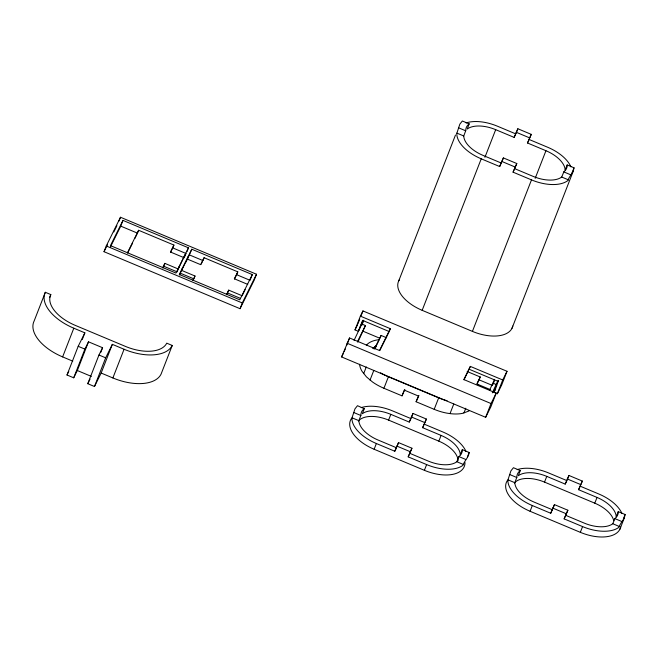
<?xml version="1.0" encoding="UTF-8"?>
<svg xmlns="http://www.w3.org/2000/svg" width="658" height="658" viewBox="0 0 658 658"><rect width="100%" height="100%" fill="white"/><g stroke="black" fill="none" stroke-linecap="round" stroke-linejoin="round"><path stroke-width="0.99" d="M352.03 417.805L351.94 418.677A34.175 18.161 21.3 0 0 376.368 443.517L394.792 451.24L396.519 447.769L378.087 440.046A26.904 14.295 21.3 0 1 359.112 422.518L358.881 420.676L360.872 415.33A26.904 14.295 21.3 0 1 364.17 408.676L357.483 405.698L354.975 408.84L352.03 417.805L358.881 420.676M456.891 133.113L456.808 133.985A34.175 18.161 21.3 0 0 481.237 158.825L499.661 166.548L503.395 157.912L516.801 163.529L513.059 172.166L531.491 179.889A34.175 18.161 21.3 0 0 567.903 180.539C569.252 175.999 573.603 172.709 574.023 167.798L567.163 164.928L565.156 170.093L564.926 168.251A26.904 14.295 21.3 0 0 545.951 150.723L527.519 143L531.253 134.364L517.854 128.754L514.12 137.39L495.688 129.667A26.904 14.295 21.3 0 0 468.858 127.997L467.196 129.042L469.203 123.877L462.352 121.006L459.843 124.148L456.891 133.113L463.75 135.984L463.98 137.826A26.904 14.295 21.3 0 0 482.956 155.354L501.38 163.077M364.343 408.569L362.328 413.734L363.989 412.689A26.904 14.295 21.3 0 1 390.827 414.359L409.251 422.082L412.985 413.446L426.392 419.056L422.65 427.692L441.082 435.415A26.904 14.295 21.3 0 1 460.057 452.943L460.287 454.785L462.303 449.62L469.154 452.49C468.735 457.4 464.384 460.69 463.043 465.231A34.175 18.161 21.3 0 1 426.623 464.581L408.199 456.858L411.933 448.221L398.526 442.604L394.792 451.24M507.968 479.822L507.886 480.694A34.175 18.161 21.3 0 0 532.314 505.533L550.73 513.256L554.472 504.62L567.87 510.238L564.136 518.874L582.569 526.589A34.175 18.161 21.3 0 0 618.981 527.247C620.321 522.707 624.681 519.417 625.1 514.507L618.24 511.636L616.225 516.801L615.995 514.959A26.904 14.295 21.3 0 0 597.028 497.432L578.596 489.708L582.33 481.072L568.931 475.454L565.197 484.099L546.765 476.376A26.904 14.295 21.3 0 0 519.935 474.706L518.265 475.75L520.281 470.585L513.429 467.715L510.921 470.857L507.968 479.822L514.827 482.692L515.058 484.535A26.904 14.295 21.3 0 0 534.033 502.062L552.457 509.785M45.328 292.284A41.594 22.101 21.3 0 0 73.811 328.202L84.866 332.841L78.195 346.305L67.001 375.002L73.704 377.807L84.89 349.118L88.509 341.823L102.582 347.72L98.963 355.016L87.777 383.704L94.481 386.517L101.159 373.045L112.88 377.955A41.594 22.101 21.3 0 0 161.054 374.163L172.24 345.466L166.745 343.163A35.631 18.934 21.3 0 1 125.481 346.421L75.226 325.356A35.631 18.934 21.3 0 1 50.822 294.587L45.328 292.284L34.142 320.981A41.594 22.101 21.3 0 0 62.625 356.899L72.758 361.143M49.704 297.457L50.822 294.587M62.625 356.899L73.811 328.202M104.022 251.701L106.259 245.96L120.488 217.247L256.513 274.246L254.276 279.987L240.047 308.701L104.022 251.701L107.575 244.521M118.999 221.072L120.488 217.247M110.462 246.857L120.743 226.13L122.98 220.389L188.443 247.819L186.954 251.652M82.258 339.536L84.866 332.841M73.704 377.807L77.323 370.52L88.509 341.823M170.661 252.285L173.926 245.072L138.616 230.275L137.497 233.146L120.743 226.13M100.715 352.507L102.582 347.72M94.481 386.517L105.667 357.82L112.345 344.348L124.066 349.266A41.594 22.101 21.3 0 0 172.24 345.466M101.159 373.045L112.345 344.348M112.88 377.955L124.066 349.266M162.88 267.979L164.854 263.373L178.26 268.99L185.005 254.761M177.882 269.945L177.142 271.853L163.735 266.243M178.26 268.99L179.379 266.12M179.626 274.995L182.727 267.518M186.115 261.909L188.352 256.168M187.407 259.301L191.799 249.226L252.302 274.583L250.065 280.316L236.666 274.707L234.511 279.041M236.666 274.707L237.785 271.836L204.079 257.714L200.641 264.656L187.234 259.038L181.608 270.389L195.007 276.006L193.888 278.877L180.489 273.259M201.241 264.055L204.079 257.714M226.739 294.735L228.713 290.129L242.119 295.746L245.146 289.635M240.047 308.701L242.284 302.96L256.513 274.246M360.378 316.128L362.953 310.921L507.022 371.293L502.72 379.97L470.355 366.407L463.832 379.559L496.198 393.122L490.827 406.899L485.662 417.312L341.601 356.94L349.546 337.965L379.501 350.517L390.326 328.679L360.378 316.128L355.007 329.897L358.355 331.303L363.068 320.249M344.175 351.734L345.253 348.979M346.684 345.31L349.546 337.965M357.944 323.777L359.737 319.188M361.168 315.511L362.953 310.921M358.355 331.303L362.607 320.397L389.207 331.55L390.326 328.679M354.062 340.367L363.594 320.323M361.851 325.282L363.709 320.495M357.853 342.102L365.453 325.546L362.106 324.147M398.764 280.818L455.492 135.013M363.668 373.637L366.284 366.942M373.818 348.798L374.566 346.881M375.101 348.748L376.22 345.878M386.665 337.776L381.089 335.44L379.97 338.311L363.216 331.287M463.75 135.984L465.741 130.638A26.904 14.295 21.3 0 1 469.039 123.984L469.203 123.877M370.035 380.077L373.769 370.512M404.867 389.511L402.03 395.845L383.935 388.269L388.409 376.787A34.175 18.161 21.3 0 1 380.53 372.815M512.788 326.031A34.175 18.161 21.3 0 1 472.419 331.393L422.165 310.329L481.237 158.825M484.921 157.295L495.688 129.667M464.992 462.525A34.175 18.161 21.3 0 1 424.385 470.314L374.131 449.258L376.368 443.517M358.47 420.964A26.904 14.295 21.3 0 1 388.59 420.1L390.827 414.359M402.03 395.845L404.267 390.112L418.332 396.009L416.095 401.742L434.19 409.325A34.175 18.161 21.3 0 0 446.856 413.134L451.018 413.742A34.175 18.161 21.3 0 0 462.344 413.413L468.932 411.036M499.661 166.548L503.395 157.912M517.854 128.754L515.839 133.919L497.415 126.196A34.175 18.161 21.3 0 0 466.094 122.923M396.848 446.905L398.526 442.604M417.822 398.271L418.94 395.4M411.308 417.748L412.985 413.446M513.059 172.166L516.801 163.529M527.519 143L531.253 134.364M408.199 456.858L411.933 448.221M422.65 427.692L426.392 419.056M434.19 409.325L438.664 397.851A34.175 18.161 21.3 0 0 447.095 400.706M472.419 331.393L531.491 179.889M535.176 178.351L545.951 150.723M424.385 470.314L426.623 464.581M458.075 460.715A26.904 14.295 21.3 0 0 438.845 441.156L441.082 435.415M450.031 413.594L453.757 404.028M464.022 379.798L470.355 366.407M463.931 413.002L465.79 408.223M478.07 384.807L477.371 383.441L480.266 376.993L467.155 371.499M514.786 168.695L533.21 176.418A26.904 14.295 21.3 0 0 560.048 178.088L561.71 177.035L563.89 171.763A26.904 14.295 21.3 0 0 567.188 165.117L567.163 164.928M409.918 453.387L428.342 461.11A26.904 14.295 21.3 0 0 455.18 462.78L456.841 461.727L459.029 456.455A26.904 14.295 21.3 0 0 462.319 449.809L462.303 449.62M572.008 172.964L574.023 167.798M512.006 328.268L573.085 171.598M489.437 390.523L494.569 379.353M492.916 384.527L494.413 380.694M467.476 456.8L469.154 452.49M492.332 392.842L497.917 380.76M498.624 380.365L494.002 392.341L495.803 388.714M485.662 417.312L491.033 403.543L496.198 393.122M494.841 392.686L497.349 393.739L502.72 379.97M507.022 371.293L501.651 385.062L497.349 393.739M514.827 482.692L516.818 477.346A26.904 14.295 21.3 0 1 520.116 470.692L520.281 470.585M620.7 526.968A34.175 18.161 21.3 0 1 580.331 532.33L530.077 511.274L532.314 505.533M514.416 482.98A26.904 14.295 21.3 0 1 544.528 482.108L546.765 476.376M550.73 513.256L554.472 504.62M567.254 479.764L568.931 475.454M564.136 518.874L567.87 510.238M578.596 489.708L582.33 481.072M580.331 532.33L582.569 526.589M613.758 520.7A26.904 14.295 21.3 0 0 594.783 503.173L597.028 497.432M565.864 515.403L584.288 523.118A26.904 14.295 21.3 0 0 611.126 524.788L612.787 523.743L614.967 518.471A26.904 14.295 21.3 0 0 618.265 511.825L618.24 511.636M623.422 518.817L625.1 514.507M619.91 529.213L624.162 518.307M113.801 231.961L116.918 225.678M122.98 220.389L110.47 245.623L175.933 273.062L188.443 247.819M127.438 252.812L138.616 230.275M67.001 375.002L68.786 371.408M127.66 252.976L132.579 243.065M134.816 238.558L137.045 234.051M87.777 383.704L90.039 379.148M162.707 267.707L164.854 263.373M173.926 245.072L170.488 252.022L183.886 257.632M184.059 257.903L185.778 254.432M191.799 249.226L179.289 274.46L239.792 299.818L252.302 274.583M192.86 280.349L195.007 276.006M226.566 294.471L228.713 290.129M237.785 271.836L234.347 278.778L247.745 284.396M341.601 356.94L343.32 353.469M355.007 329.897L357.59 324.69M357.409 341.773L365.453 325.546M374.386 348.962L381.089 335.44M374.854 348.633L379.288 339.692L376.434 340.071A34.175 18.161 21.3 0 0 368.167 343.501L366.325 345.261M379.74 350.656L389.207 331.55M514.12 137.39L515.411 134.783M416.095 401.742L417.386 399.143M409.251 422.082L410.97 418.611L392.546 410.888A34.175 18.161 21.3 0 0 361.226 407.615M480.266 376.993L476.82 383.935L490.218 389.552M493.196 392.324L496.757 385.152M565.197 484.099L566.916 480.62L548.492 472.905A34.175 18.161 21.3 0 0 517.172 469.631M372.749 348.493L376.031 345.96M516.135 132.225L529.534 137.843M529.238 139.529L547.67 147.252A34.175 18.161 21.3 0 1 570.897 166.844M458.906 127.948L465.765 130.819M563.725 171.87L570.585 174.748M561.71 177.035L568.57 179.914M501.667 161.383L515.074 167M469.236 369.278L498.254 381.434M172.807 247.943L186.206 253.56M189.562 254.967L202.96 260.584M493.081 383.178L496.428 384.585M479.139 379.863L492.546 385.481M227.594 292.999L240.104 298.239M346.963 343.172L491.033 403.543M106.259 245.96L242.284 302.96M388.409 376.787L438.664 397.851M567.212 478.934L580.611 484.543M580.315 486.237L598.747 493.961A34.175 18.161 21.3 0 1 621.975 513.544M411.266 416.917L424.665 422.535M424.377 424.221L442.801 431.944A34.175 18.161 21.3 0 1 466.029 451.536M544.528 482.108L594.783 503.173M388.59 420.1L438.845 441.156M509.983 474.657L516.843 477.527M614.802 518.578L621.654 521.449M354.037 412.64L360.897 415.511M458.856 456.562L465.716 459.44M612.787 523.743L619.647 526.614M456.841 461.727L463.701 464.606M552.745 508.091L566.151 513.709M396.807 446.075L410.214 451.692M78.195 346.305L84.89 349.118M98.963 355.016L105.667 357.82M77.323 370.52L91.388 376.417M374.131 449.258A34.175 18.161 21.3 0 1 351.553 418.373M422.165 310.329A34.175 18.161 21.3 0 1 399.587 279.444M530.077 511.274A34.175 18.161 21.3 0 1 507.491 480.389M383.935 388.269A34.175 18.161 21.3 0 1 372.494 381.977L366.432 376.861L362.114 371.416A34.175 18.161 21.3 0 1 359.556 364.269"/></g></svg>
